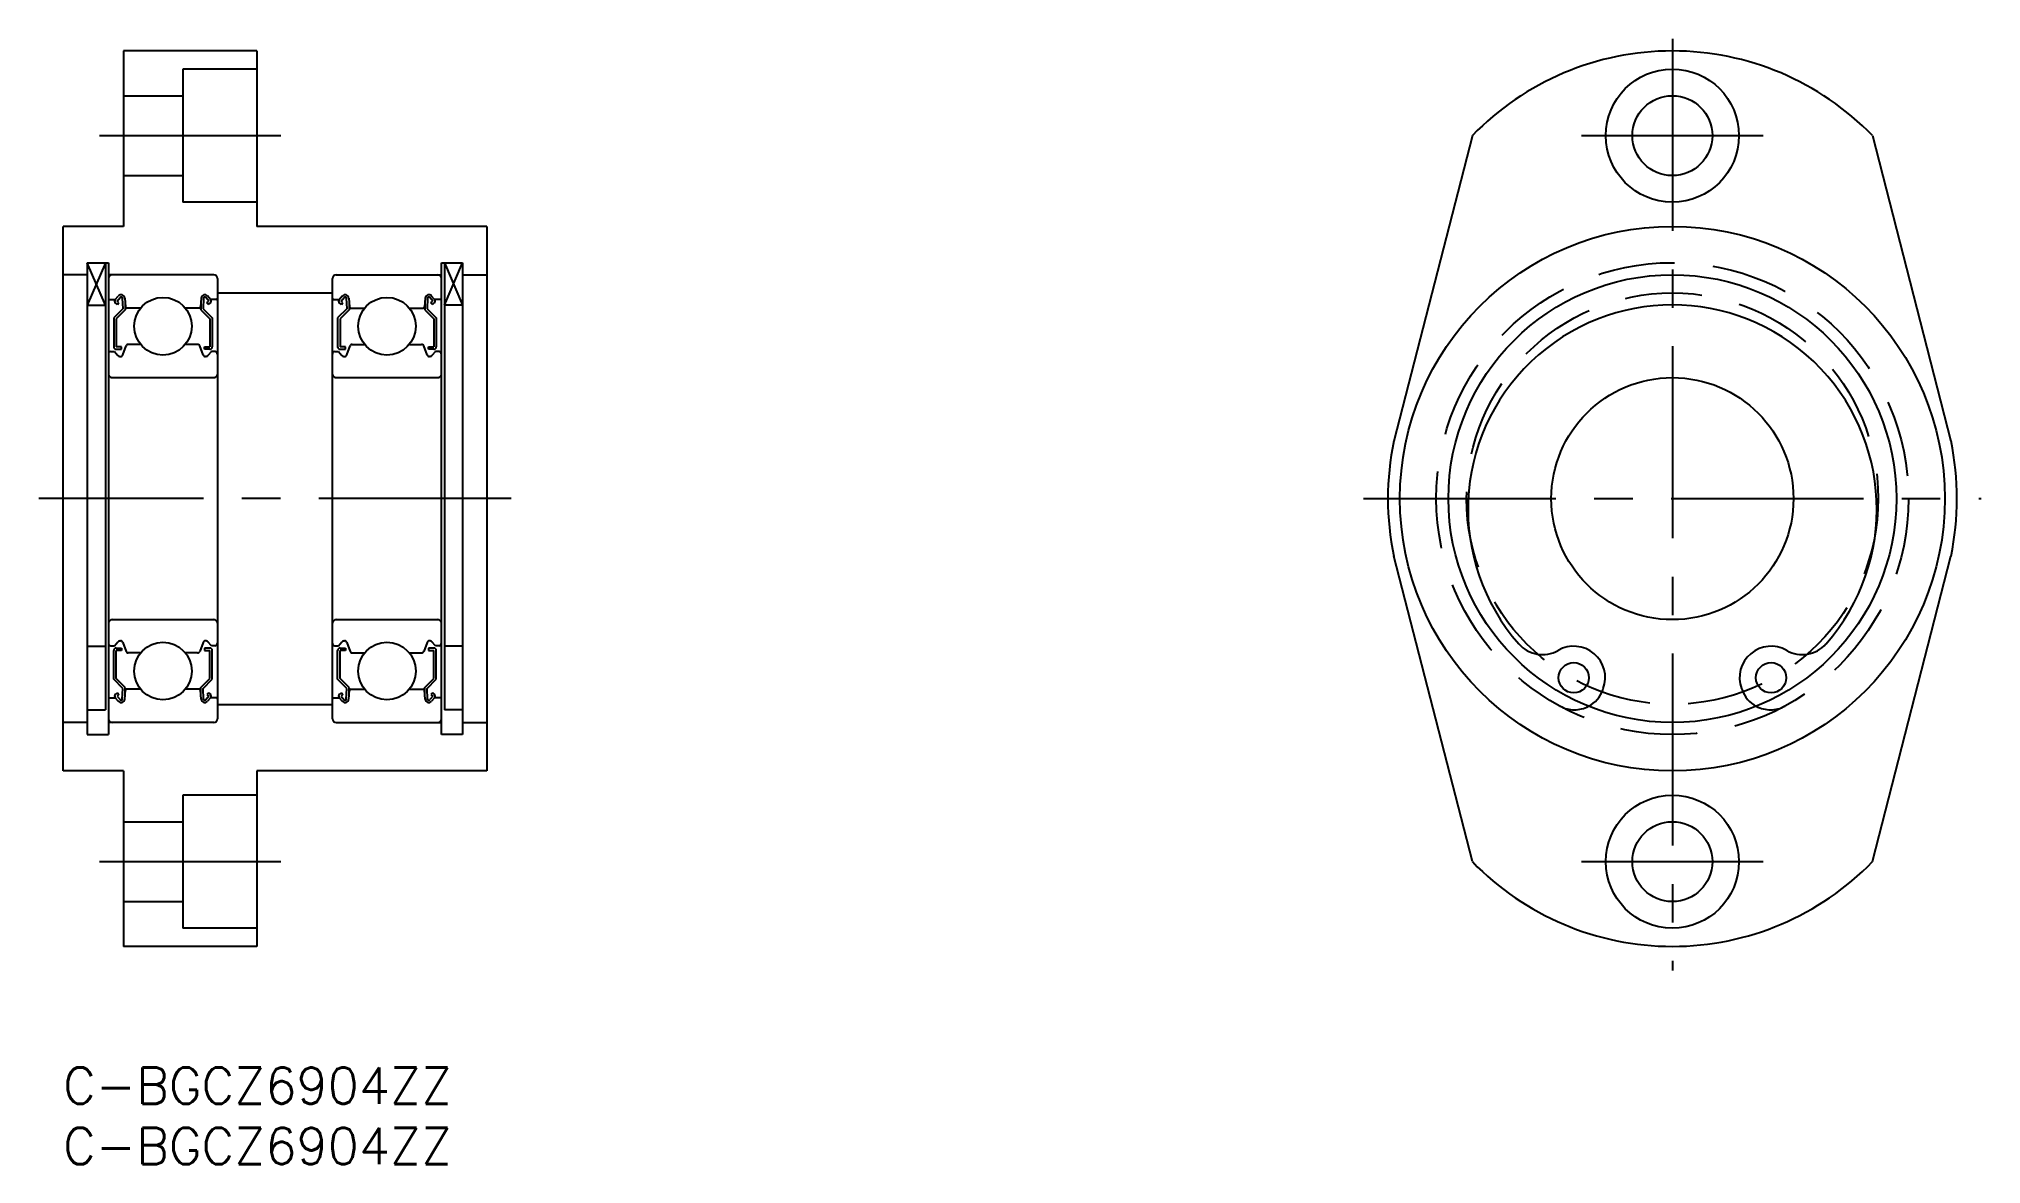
# Model space of a CAD drawing. Extents: x -2 to 158, y -8 to 85.
import ezdxf

# ---------------------------------------------------------------- set-up
doc = ezdxf.new("R2010")
doc.units = 0
doc.header["$LTSCALE"] = 0.5
doc.linetypes.add('CENTER', pattern=[50.8, 31.75, -6.35, 6.35, -6.35])
doc.linetypes.add('DASHED', pattern=[19.05, 12.7, -6.35])
for name, color, linetype in [('MSM_CENTER', 1, 'CENTER'), ('MSM_CONTINUOUS', 7, 'CONTINUOUS'), ('MSM_DASHED', 4, 'DASHED'), ('MSM_NARROW', 5, 'CONTINUOUS'), ('MSM_PART_NUMBER', 7, 'CONTINUOUS')]:
    doc.layers.add(name, color=color, linetype=linetype)
doc.styles.get("Standard").update_dxf_attribs({"font": 'txt.shx', "height": 3, "bigfont": 'bigfont.shx'})

# ---------------------------------------------------------------- blocks, each defined once
blk = doc.blocks.new('*U31')
at = {"layer": 'MSM_PART_NUMBER'}
blk.add_text('C-BGCZ6904ZZ', height=3, dxfattribs=at).set_placement((0, -3))
blk = doc.blocks.new('*U32')
at = {"layer": 'MSM_PART_NUMBER'}
blk.add_text('C-BGCZ6904ZZ', height=3, dxfattribs=at).set_placement((0, -8))

msp = doc.modelspace()

# ---------------------------------------------------------------- linework, layer by layer
at = {"layer": 'MSM_CENTER'}
for p, q in [((132.92, 85), (132.92, 8)), ((3, 77), (18, 77)), ((125.42, 77), (140.42, 77)), ((37, 47), (-2, 47)), ((107.42, 47), (158.42, 47)), ((3, 17), (18, 17)), ((125.42, 17), (140.42, 17))]:
    msp.add_line(p, q, dxfattribs=at)
at = {"layer": 'MSM_CONTINUOUS'}
for p, q in [((5, 84), (5, 69.5)), ((16, 84), (5, 84)), ((16, 84), (16, 69.5)), ((16, 82.5), (9.9, 82.5)), ((9.9, 82.5), (9.9, 71.5)), ((5, 80.3), (9.9, 80.3)), ((116.4, 77), (109.91, 51.76)), ((149.44, 77), (155.93, 51.76)), ((5, 73.7), (9.9, 73.7)), ((16, 71.5), (9.9, 71.5)), ((0, 24.5), (0, 69.5)), ((5, 69.5), (0, 69.5)), ((35, 69.5), (16, 69.5)), ((35, 69.5), (35, 24.5)), ((2, 66.5), (3.75, 66.5)), ((2, 66.5), (2, 27.5)), ((3.5, 66.5, -0.5), (3.5, 29.55, -0.5)), ((3.75, 66.5), (3.75, 27.5)), ((31.25, 66.5), (33, 66.5)), ((31.25, 27.5), (31.25, 66.5)), ((31.5, 66.5, -0.5), (31.5, 29.55, -0.5)), ((33, 66.5), (33, 27.5)), ((2, 65.5), (0, 65.5)), ((12.45, 65.5), (3.75, 65.5)), ((12.75, 65.2), (12.75, 28.8)), ((22.25, 28.8), (22.25, 65.2)), ((22.55, 65.5), (31.25, 65.5)), ((33, 65.5), (35, 65.5)), ((2, 63), (3.5, 63)), ((3.85, 63.45), (4.31, 63.45)), ((4.93, 62.68), (4.18, 61.93)), ((4.31, 63.45), (4.56, 63.74)), ((4.49, 63.04), (4.34, 63.17)), ((5.13, 62.6), (4.38, 61.85)), ((4.46, 63.32), (4.71, 63.61)), ((4.62, 63.19), (4.46, 63.32)), ((4.49, 63.04), (4.62, 63.19)), ((4.89, 63.56), (4.93, 62.68)), ((5.09, 63.57), (5.15, 62.84)), ((5.13, 63.07), (5.13, 62.6)), ((6.4, 62.75), (5.25, 62.75)), ((11.25, 62.75), (10.1, 62.75)), ((11.41, 63.58), (11.35, 62.84)), ((11.37, 63.07), (11.37, 62.6)), ((11.37, 62.6), (12.12, 61.85)), ((11.61, 63.56), (11.57, 62.68)), ((11.57, 62.68), (12.32, 61.93)), ((12.04, 63.32), (11.79, 63.62)), ((11.88, 63.19), (12.04, 63.32)), ((12.01, 63.04), (11.88, 63.19)), ((12.19, 63.45), (11.94, 63.75)), ((12.01, 63.04), (12.17, 63.17)), ((12.65, 63.45), (12.19, 63.45)), ((12.75, 64), (22.25, 64)), ((22.35, 63.45), (22.81, 63.45)), ((23.43, 62.68), (22.68, 61.93)), ((22.81, 63.45), (23.06, 63.75)), ((22.99, 63.04), (22.83, 63.17)), ((23.63, 62.6), (22.88, 61.85)), ((22.96, 63.32), (23.21, 63.62)), ((23.12, 63.19), (22.96, 63.32)), ((22.99, 63.04), (23.12, 63.19)), ((23.39, 63.56), (23.43, 62.68)), ((23.59, 63.58), (23.65, 62.84)), ((23.63, 63.07), (23.63, 62.6)), ((23.75, 62.75), (24.9, 62.75)), ((28.6, 62.75), (29.75, 62.75)), ((29.91, 63.57), (29.85, 62.84)), ((29.87, 63.07), (29.87, 62.6)), ((29.87, 62.6), (30.62, 61.85)), ((30.11, 63.56), (30.07, 62.68)), ((30.07, 62.68), (30.82, 61.93)), ((30.54, 63.32), (30.29, 63.61)), ((30.38, 63.19), (30.54, 63.32)), ((30.51, 63.04), (30.38, 63.19)), ((30.69, 63.45), (30.44, 63.74)), ((30.51, 63.04), (30.66, 63.17)), ((31.15, 63.45), (30.69, 63.45)), ((33, 63), (31.5, 63)), ((4.18, 61.93), (4.18, 59.55)), ((4.38, 61.85), (4.38, 59.55)), ((12.12, 61.85), (12.12, 59.55)), ((12.32, 61.93), (12.32, 59.55)), ((22.68, 61.93), (22.68, 59.55)), ((22.88, 61.85), (22.88, 59.55)), ((30.62, 61.85), (30.62, 59.55)), ((30.82, 61.93), (30.82, 59.55)), ((4.83, 59.55), (4.38, 59.55)), ((4.83, 59.35), (4.83, 59.55)), ((4.93, 58.88), (5.2, 59.62)), ((6.4, 59.75), (5.39, 59.75)), ((11.11, 59.75), (10.1, 59.75)), ((11.57, 58.88), (11.3, 59.62)), ((11.67, 59.55), (12.12, 59.55)), ((11.67, 59.35), (11.67, 59.55)), ((23.33, 59.55), (22.88, 59.55)), ((23.33, 59.35), (23.33, 59.55)), ((23.43, 58.88), (23.7, 59.62)), ((23.89, 59.75), (24.9, 59.75)), ((28.6, 59.75), (29.61, 59.75)), ((30.07, 58.88), (29.8, 59.62)), ((30.17, 59.55), (30.62, 59.55)), ((30.17, 59.35), (30.17, 59.55)), ((3.95, 59.15), (4.25, 59.15)), ((4.25, 59.15), (4.53, 58.82)), ((4.38, 59.35), (4.83, 59.35)), ((4.68, 58.75), (4.74, 58.75)), ((12.12, 59.35), (11.67, 59.35)), ((11.82, 58.75), (11.76, 58.75)), ((12.25, 59.15), (11.97, 58.82)), ((12.55, 59.15), (12.25, 59.15)), ((22.45, 59.15), (22.75, 59.15)), ((22.75, 59.15), (23.03, 58.82)), ((22.88, 59.35), (23.33, 59.35)), ((23.18, 58.75), (23.24, 58.75)), ((30.62, 59.35), (30.17, 59.35)), ((30.32, 58.75), (30.26, 58.75)), ((30.75, 59.15), (30.47, 58.82)), ((31.05, 59.15), (30.75, 59.15)), ((4.05, 57), (12.45, 57)), ((22.55, 57), (30.95, 57)), ((116.4, 17), (109.91, 42.24)), ((149.44, 17), (155.93, 42.24)), ((4.05, 37), (12.45, 37)), ((22.55, 37), (30.95, 37)), ((2, 34.8), (3.5, 34.8)), ((3.95, 34.85), (4.25, 34.85)), ((4.18, 32.07), (4.18, 34.45)), ((4.25, 34.85), (4.53, 35.18)), ((4.38, 34.65), (4.83, 34.65)), ((4.83, 34.45), (4.38, 34.45)), ((4.38, 32.15), (4.38, 34.45)), ((4.68, 35.25), (4.74, 35.25)), ((4.83, 34.65), (4.83, 34.45)), ((4.93, 35.12), (5.2, 34.38)), ((6.4, 34.25), (5.39, 34.25)), ((11.11, 34.25), (10.1, 34.25)), ((11.57, 35.12), (11.3, 34.38)), ((12.12, 34.65), (11.67, 34.65)), ((11.67, 34.65), (11.67, 34.45)), ((11.67, 34.45), (12.12, 34.45)), ((11.82, 35.25), (11.76, 35.25)), ((12.25, 34.85), (11.97, 35.18)), ((12.12, 32.15), (12.12, 34.45)), ((12.55, 34.85), (12.25, 34.85)), ((12.32, 32.07), (12.32, 34.45)), ((22.45, 34.85), (22.75, 34.85)), ((22.68, 32.07), (22.68, 34.45)), ((22.75, 34.85), (23.03, 35.18)), ((22.88, 34.65), (23.33, 34.65)), ((23.33, 34.45), (22.88, 34.45)), ((22.88, 32.15), (22.88, 34.45)), ((23.18, 35.25), (23.24, 35.25)), ((23.33, 34.65), (23.33, 34.45)), ((23.43, 35.12), (23.7, 34.38)), ((23.89, 34.25), (24.9, 34.25)), ((28.6, 34.25), (29.61, 34.25)), ((30.07, 35.12), (29.8, 34.38)), ((30.62, 34.65), (30.17, 34.65)), ((30.17, 34.65), (30.17, 34.45)), ((30.17, 34.45), (30.62, 34.45)), ((30.32, 35.25), (30.26, 35.25)), ((30.75, 34.85), (30.47, 35.18)), ((30.62, 32.15), (30.62, 34.45)), ((31.05, 34.85), (30.75, 34.85)), ((30.82, 32.07), (30.82, 34.45)), ((33, 34.8), (31.5, 34.8)), ((5.13, 31.4), (4.38, 32.15)), ((11.37, 31.4), (12.12, 32.15)), ((23.63, 31.4), (22.88, 32.15)), ((29.87, 31.4), (30.62, 32.15)), ((3.85, 30.55), (4.31, 30.55)), ((4.93, 31.32), (4.18, 32.07)), ((4.31, 30.55), (4.56, 30.26)), ((4.49, 30.96), (4.34, 30.83)), ((4.62, 30.81), (4.46, 30.68)), ((4.46, 30.68), (4.71, 30.39)), ((4.49, 30.96), (4.62, 30.81)), ((4.89, 30.44), (4.93, 31.32)), ((5.09, 30.43), (5.15, 31.16)), ((5.13, 30.93), (5.13, 31.4)), ((6.4, 31.25), (5.25, 31.25)), ((11.25, 31.25), (10.1, 31.25)), ((11.41, 30.42), (11.35, 31.16)), ((11.37, 30.93), (11.37, 31.4)), ((11.57, 31.32), (12.32, 32.07)), ((11.61, 30.44), (11.57, 31.32)), ((12.04, 30.68), (11.79, 30.38)), ((12.01, 30.96), (11.88, 30.81)), ((11.88, 30.81), (12.04, 30.68)), ((12.19, 30.55), (11.94, 30.25)), ((12.01, 30.96), (12.17, 30.83)), ((12.65, 30.55), (12.19, 30.55)), ((22.35, 30.55), (22.81, 30.55)), ((23.43, 31.32), (22.68, 32.07)), ((22.81, 30.55), (23.06, 30.25)), ((22.99, 30.96), (22.83, 30.83)), ((23.12, 30.81), (22.96, 30.68)), ((22.96, 30.68), (23.21, 30.38)), ((22.99, 30.96), (23.12, 30.81)), ((23.39, 30.44), (23.43, 31.32)), ((23.59, 30.42), (23.65, 31.16)), ((23.63, 30.93), (23.63, 31.4)), ((23.75, 31.25), (24.9, 31.25)), ((28.6, 31.25), (29.75, 31.25)), ((29.91, 30.43), (29.85, 31.16)), ((29.87, 30.93), (29.87, 31.4)), ((30.07, 31.32), (30.82, 32.07)), ((30.11, 30.44), (30.07, 31.32)), ((30.54, 30.68), (30.29, 30.39)), ((30.51, 30.96), (30.38, 30.81)), ((30.38, 30.81), (30.54, 30.68)), ((30.69, 30.55), (30.44, 30.26)), ((30.51, 30.96), (30.66, 30.83)), ((31.15, 30.55), (30.69, 30.55)), ((127.17, 31.2), (127.21, 31.31)), ((138.63, 31.31), (138.67, 31.2)), ((2, 29.55), (3.5, 29.55)), ((12.75, 30), (22.25, 30)), ((33, 29.55), (31.5, 29.55)), ((2, 28.5), (0, 28.5)), ((2, 27.5), (3.75, 27.5)), ((12.45, 28.5), (3.75, 28.5)), ((22.55, 28.5), (31.25, 28.5)), ((33, 27.5), (31.25, 27.5)), ((33, 28.5), (35, 28.5)), ((5, 24.5), (0, 24.5)), ((5, 24.5), (5, 10)), ((35, 24.5), (16, 24.5)), ((16, 24.5), (16, 10)), ((16, 22.5), (9.9, 22.5)), ((9.9, 22.5), (9.9, 11.5)), ((5, 20.3), (9.9, 20.3)), ((5, 13.7), (9.9, 13.7)), ((16, 11.5), (9.9, 11.5)), ((16, 10), (5, 10))]:
    msp.add_line(p, q, dxfattribs=at)
for centre, radius in [((132.92, 77), 5.5), ((132.92, 77), 3.3), ((132.92, 47), 22.5), ((132.92, 47), 18.5), ((8.25, 61.25), 2.38), ((26.75, 61.25), 2.38), ((132.92, 47), 10), ((8.25, 32.75), 2.38), ((26.75, 32.75), 2.38), ((124.77, 32.2), 1.25), ((141.07, 32.2), 1.25), ((132.92, 17), 5.5), ((132.92, 17), 3.3)]:
    msp.add_circle(centre, radius, dxfattribs=at)
for centre, radius, start, end in [((132.92, 61), 23, 44.0792, 135.9208), ((4.05, 65.2), 0.3, 90, 180), ((12.45, 65.2), 0.3, 0, 90), ((22.55, 65.2), 0.3, 90, 180), ((30.95, 65.2), 0.3, 0, 90), ((3.85, 63.55), 0.1, 180.0087, 270.0005), ((4.46, 63.32), 0.2, 139.8682, 230.0862), ((4.79, 63.55), 0.303, 4.9208, 139.9541), ((4.79, 63.55), 0.103, 4.9952, 140.126), ((5.25, 62.85), 0.1, 185.1443, 270.0005), ((11.25, 62.85), 0.1, 270.0005, 355.0033), ((11.71, 63.55), 0.3, 39.999, 175.0033), ((11.71, 63.56), 0.1, 39.9988, 177.1801), ((12.04, 63.32), 0.2, 309.9199, 39.999), ((12.65, 63.55), 0.1, 270, 0), ((22.35, 63.55), 0.1, 180, 270), ((22.96, 63.32), 0.2, 140.001, 230.0801), ((23.29, 63.55), 0.3, 4.9967, 140.001), ((23.29, 63.56), 0.1, 2.8199, 140.0012), ((23.75, 62.85), 0.1, 184.9967, 269.9995), ((29.75, 62.85), 0.1, 269.9995, 354.8557), ((30.21, 63.55), 0.303, 40.0459, 175.0792), ((30.21, 63.55), 0.103, 39.874, 175.0048), ((30.54, 63.32), 0.2, 309.9138, 40.1318), ((31.15, 63.55), 0.1, 269.9995, 359.9913), ((132.92, 46.13), 16.88, 318.7342, 221.2658), ((4.38, 59.55), 0.2, 180.0044, 270.0002), ((5.39, 59.55), 0.2, 89.9998, 160.1155), ((11.11, 59.55), 0.2, 20.0081, 90), ((12.12, 59.55), 0.2, 270, 0), ((22.88, 59.55), 0.2, 180, 270), ((23.89, 59.55), 0.2, 90, 159.9919), ((29.61, 59.55), 0.2, 19.8845, 90.0002), ((30.62, 59.55), 0.2, 269.9998, 359.9956), ((3.95, 58.95), 0.2, 89.9998, 180.0044), ((4.68, 58.95), 0.2, 220.1384, 270.0002), ((4.74, 58.95), 0.2, 270.0002, 340.1117), ((11.76, 58.95), 0.2, 200.0081, 270), ((11.82, 58.95), 0.2, 270, 320.0079), ((12.55, 58.95), 0.2, 0, 90), ((22.45, 58.95), 0.2, 90, 180), ((23.18, 58.95), 0.2, 219.9921, 270), ((23.24, 58.95), 0.2, 270, 339.9919), ((30.26, 58.95), 0.2, 199.8883, 269.9998), ((30.32, 58.95), 0.2, 269.9998, 319.8616), ((31.05, 58.95), 0.2, 359.9956, 90.0002), ((4.05, 57.3), 0.3, 180, 270), ((12.45, 57.3), 0.3, 270, 0), ((22.55, 57.3), 0.3, 180, 270), ((30.95, 57.3), 0.3, 270, 0), ((132.92, 47), 23.5, 168.304, 191.696), ((132.92, 47), 23.5, 348.304, 11.696), ((4.05, 36.7), 0.3, 90, 180), ((12.45, 36.7), 0.3, 0, 90), ((22.55, 36.7), 0.3, 90, 180), ((30.95, 36.7), 0.3, 0, 90), ((3.95, 35.05), 0.2, 179.9956, 270.0002), ((4.38, 34.45), 0.2, 89.9998, 179.9956), ((4.68, 35.05), 0.2, 89.9998, 139.8616), ((4.74, 35.05), 0.2, 19.8883, 89.9998), ((5.39, 34.45), 0.2, 199.8845, 270.0002), ((11.11, 34.45), 0.2, 270, 339.9919), ((11.76, 35.05), 0.2, 90, 159.9919), ((11.82, 35.05), 0.2, 39.9921, 90), ((12.12, 34.45), 0.2, 0, 90), ((12.55, 35.05), 0.2, 270, 0), ((22.45, 35.05), 0.2, 180, 270), ((22.88, 34.45), 0.2, 90, 180), ((23.18, 35.05), 0.2, 90, 140.0079), ((23.24, 35.05), 0.2, 20.0081, 90), ((23.89, 34.45), 0.2, 200.0081, 270), ((29.61, 34.45), 0.2, 269.9998, 340.1155), ((30.26, 35.05), 0.2, 90.0002, 160.1117), ((30.32, 35.05), 0.2, 40.1384, 90.0002), ((30.62, 34.45), 0.2, 0.0044, 90.0002), ((31.05, 35.05), 0.2, 269.9998, 0.0044), ((122.19, 36.71), 2.6, 221.2658, 299.7449), ((124.77, 32.2), 2.6, 340.0175, 119.7449), ((141.07, 32.2), 2.6, 60.2551, 199.9825), ((143.65, 36.71), 2.6, 240.2551, 318.7342), ((3.85, 30.45), 0.1, 89.9995, 179.9913), ((4.46, 30.68), 0.2, 129.9138, 220.1318), ((5.25, 31.15), 0.1, 89.9995, 174.8557), ((11.25, 31.15), 0.1, 4.9967, 89.9995), ((12.04, 30.68), 0.2, 320.001, 50.0801), ((12.65, 30.45), 0.1, 0, 90), ((22.35, 30.45), 0.1, 90, 180), ((22.96, 30.68), 0.2, 129.9199, 219.999), ((23.75, 31.15), 0.1, 90.0005, 175.0033), ((29.75, 31.15), 0.1, 5.1443, 90.0005), ((30.54, 30.68), 0.2, 319.8682, 50.0862), ((31.15, 30.45), 0.1, 0.0087, 90.0005), ((124.83, 32.05), 2.5, 297.992, 340.0175), ((141.02, 32.05), 2.5, 199.9825, 242.008), ((4.79, 30.45), 0.303, 220.0459, 355.0793), ((4.79, 30.45), 0.103, 219.874, 355.0048), ((11.71, 30.45), 0.3, 184.9967, 320.001), ((11.71, 30.44), 0.1, 182.8199, 320.0012), ((23.29, 30.45), 0.3, 219.999, 355.0033), ((23.29, 30.44), 0.1, 219.9988, 357.1801), ((30.21, 30.45), 0.303, 184.9207, 319.9541), ((30.21, 30.45), 0.103, 184.9952, 320.126), ((4.05, 28.8), 0.3, 180, 270), ((12.45, 28.8), 0.3, 270, 0), ((22.55, 28.8), 0.3, 180, 270), ((30.95, 28.8), 0.3, 270, 0), ((132.92, 33), 23, 224.0792, 315.9208)]:
    msp.add_arc(centre, radius, start, end, dxfattribs=at)
at = {"layer": 'MSM_DASHED'}
for radius in [19.5, 17]:
    msp.add_circle((132.92, 47), radius, dxfattribs=at)
for centre, start, end in [((124.83, 32.05), 241.561, 297.992), ((141.02, 32.05), 242.008, 298.439)]:
    msp.add_arc(centre, 2.5, start, end, dxfattribs=at)
at = {"layer": 'MSM_NARROW'}
for p, q in [((3.5, 66.5, -0.5), (2, 63)), ((3.5, 63), (2, 66.5)), ((31.5, 66.5, -0.5), (33, 63)), ((31.5, 63), (33, 66.5))]:
    msp.add_line(p, q, dxfattribs=at)

# ---------------------------------------------------------------- block references
at = {"layer": 'MSM_CONTINUOUS'}
for name in ['*U31', '*U32']:
    msp.add_blockref(name, (0, 0), dxfattribs=at)

doc.saveas('drawing.dxf')
